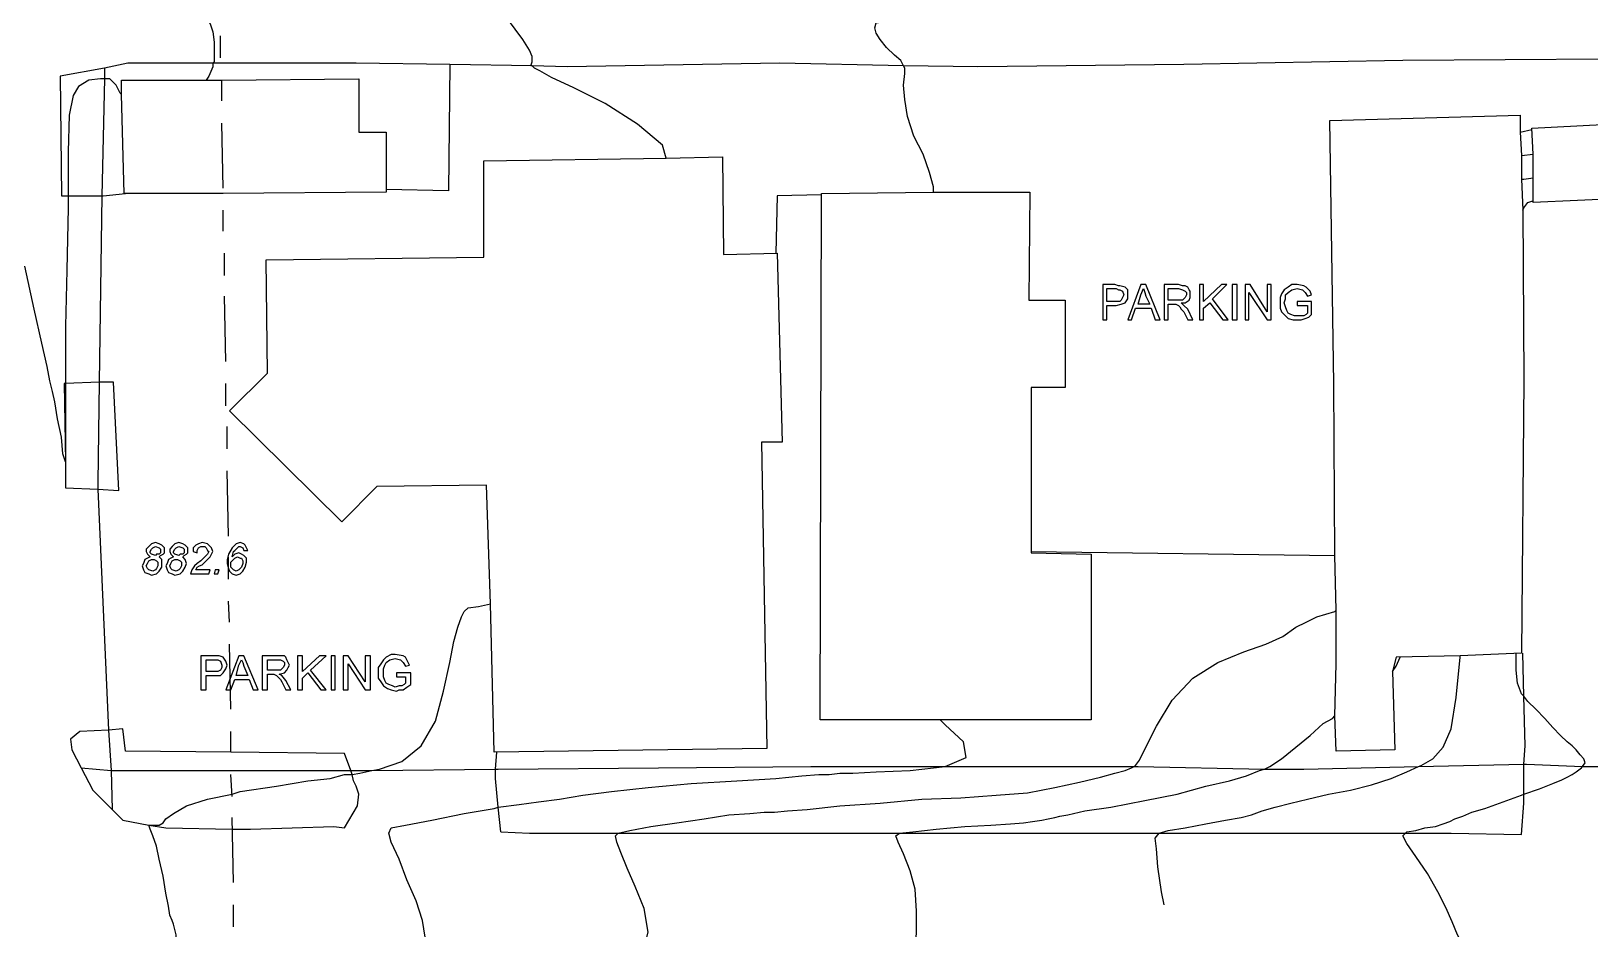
# Model space of a CAD drawing. Header units: feet. Extents: x -3749 to 15459, y 505 to 24761.
# Drawn here: x 374 to 5157, y 16435 to 19191 of the extents above; entities that cross this region are included whole.
import ezdxf

# ---------------------------------------------------------------- set-up
doc = ezdxf.new("R2010")
doc.units = ezdxf.units.FT
for name, color, linetype in [('Buildings', 2, 'CONTINUOUS'), ('Streets', 4, 'CONTINUOUS'), ('Topo Lines', 6, 'CONTINUOUS')]:
    doc.layers.add(name, color=color, linetype=linetype)

msp = doc.modelspace()

# ---------------------------------------------------------------- linework, layer by layer
at = {"layer": 'Buildings'}
for points in [[(955.2, 19108.9), (955.2, 19176.9)], [(1379.2, 18880.9), (1463.2, 18880.9), (1463.2, 18696.9), (963.2, 18692.9), (659.2, 18692.9), (651.2, 18996.9), (651.2, 19040.9), (911.2, 19040.9), (959.2, 19040.9), (1379.2, 19044.9), (1379.2, 18880.9)], [(959.2, 18976.9), (959.2, 19040.9)], [(963.2, 18708.9), (959.2, 18908.9)], [(4943.2, 18880.9), (4947.2, 18808.9), (4947.2, 18736.9), (4951.2, 18640.9), (4955.2, 18120.9), (4947.2, 17280.9), (4759.2, 17272.9), (4563.2, 17268.9), (4551.2, 17224.9), (4559.2, 16984.9), (4379.2, 16980.9), (4375.2, 17088.9), (4379.2, 17248.9), (4379.2, 17412.9), (4375.2, 17580.9), (4371.2, 18108.9), (4359.2, 18916.9), (4943.2, 18932.9), (4943.2, 18880.9)], [(5255.2, 18676.9), (4983.2, 18664.9), (4983.2, 18740.9), (4983.2, 18812.9), (4979.2, 18892.9), (5275.2, 18908.9)], [(2495.2, 18804.9), (2499.2, 18504.9), (2663.2, 18508.9), (2679.2, 17928.9), (2615.2, 17928.9), (2631.2, 16988.9), (1795.2, 16976.9), (1783.2, 17432.9), (1771.2, 17796.9), (1435.2, 17792.9), (1327.2, 17684.9), (983.2, 18024.9), (1099.2, 18140.9), (1095.2, 18488.9), (1763.2, 18496.9), (1763.2, 18792.9), (2323.2, 18800.9), (2495.2, 18804.9)], [(3143.2, 18696.9), (3439.2, 18696.9), (3435.2, 18364.9), (3547.2, 18364.9), (3547.2, 18096.9), (3443.2, 18096.9), (3443.2, 17588.9), (3627.2, 17584.9), (3627.2, 17076.9), (3163.2, 17076.9), (2795.2, 17076.9), (2799.2, 18692.9), (3143.2, 18696.9)], [(963.2, 18576.9), (963.2, 18640.9)], [(967.2, 18440.9), (967.2, 18508.9)], [(971.2, 18176.9), (967.2, 18376.9)], [(3663.2, 18304.9), (3675.2, 18304.9), (3675.2, 18348.9), (3703.2, 18348.9), (3719.2, 18352.9), (3731.2, 18356.9), (3739.2, 18368.9), (3739.2, 18380.9), (3739.2, 18396.9), (3731.2, 18404.9), (3715.2, 18408.9), (3711.2, 18408.9), (3699.2, 18412.9), (3663.2, 18412.9), (3663.2, 18304.9)], [(3675.2, 18360.9), (3675.2, 18400.9), (3703.2, 18400.9), (3711.2, 18396.9), (3715.2, 18396.9), (3723.2, 18392.9), (3727.2, 18380.9), (3723.2, 18372.9), (3719.2, 18364.9), (3715.2, 18360.9), (3703.2, 18360.9), (3675.2, 18360.9)], [(3739.2, 18304.9), (3751.2, 18304.9), (3763.2, 18340.9), (3811.2, 18340.9), (3823.2, 18304.9), (3839.2, 18304.9), (3795.2, 18412.9), (3779.2, 18412.9), (3739.2, 18304.9)], [(3771.2, 18352.9), (3779.2, 18380.9), (3787.2, 18400.9), (3791.2, 18388.9), (3795.2, 18376.9), (3807.2, 18352.9), (3771.2, 18352.9)], [(3851.2, 18304.9), (3863.2, 18304.9), (3863.2, 18352.9), (3879.2, 18352.9), (3887.2, 18352.9), (3895.2, 18348.9), (3899.2, 18344.9), (3903.2, 18336.9), (3911.2, 18328.9), (3923.2, 18304.9), (3939.2, 18304.9), (3923.2, 18336.9), (3911.2, 18348.9), (3903.2, 18356.9), (3915.2, 18356.9), (3927.2, 18364.9), (3931.2, 18372.9), (3931.2, 18384.9), (3931.2, 18392.9), (3927.2, 18396.9), (3923.2, 18404.9), (3915.2, 18408.9), (3907.2, 18408.9), (3895.2, 18412.9), (3851.2, 18412.9), (3851.2, 18304.9)], [(3863.2, 18364.9), (3863.2, 18400.9), (3895.2, 18400.9), (3907.2, 18396.9), (3915.2, 18392.9), (3919.2, 18388.9), (3919.2, 18380.9), (3915.2, 18372.9), (3907.2, 18364.9), (3903.2, 18364.9), (3895.2, 18364.9), (3863.2, 18364.9)], [(3959.2, 18304.9), (3971.2, 18304.9), (3971.2, 18340.9), (3991.2, 18356.9), (4031.2, 18304.9), (4047.2, 18304.9), (3999.2, 18368.9), (4043.2, 18412.9), (4027.2, 18412.9), (3971.2, 18360.9), (3971.2, 18412.9), (3959.2, 18412.9), (3959.2, 18304.9)], [(4059.2, 18304.9), (4075.2, 18304.9), (4075.2, 18412.9), (4059.2, 18412.9), (4059.2, 18304.9)], [(4099.2, 18304.9), (4111.2, 18304.9), (4111.2, 18388.9), (4167.2, 18304.9), (4179.2, 18304.9), (4179.2, 18412.9), (4167.2, 18412.9), (4167.2, 18328.9), (4115.2, 18412.9), (4099.2, 18412.9), (4099.2, 18304.9)], [(4259.2, 18348.9), (4291.2, 18348.9), (4291.2, 18324.9), (4287.2, 18320.9), (4279.2, 18316.9), (4267.2, 18316.9), (4259.2, 18316.9), (4251.2, 18316.9), (4239.2, 18320.9), (4231.2, 18324.9), (4227.2, 18332.9), (4223.2, 18344.9), (4219.2, 18356.9), (4223.2, 18368.9), (4223.2, 18380.9), (4231.2, 18388.9), (4243.2, 18396.9), (4259.2, 18400.9), (4275.2, 18396.9), (4283.2, 18388.9), (4291.2, 18376.9), (4303.2, 18380.9), (4299.2, 18392.9), (4295.2, 18396.9), (4287.2, 18404.9), (4279.2, 18408.9), (4259.2, 18412.9), (4243.2, 18412.9), (4231.2, 18404.9), (4219.2, 18396.9), (4211.2, 18384.9), (4207.2, 18372.9), (4207.2, 18356.9), (4207.2, 18340.9), (4211.2, 18328.9), (4223.2, 18316.9), (4231.2, 18308.9), (4247.2, 18304.9), (4259.2, 18304.9), (4271.2, 18304.9), (4283.2, 18308.9), (4295.2, 18312.9), (4303.2, 18320.9), (4303.2, 18360.9), (4259.2, 18360.9), (4259.2, 18348.9)], [(971.2, 18040.9), (971.2, 18108.9)], [(975.2, 17908.9), (975.2, 17976.9)], [(979.2, 17640.9), (975.2, 17840.9)], [(739.2, 17576.9), (731.2, 17572.9), (723.2, 17568.9), (719.2, 17556.9), (715.2, 17548.9), (719.2, 17536.9), (723.2, 17528.9), (735.2, 17524.9), (743.2, 17520.9), (759.2, 17524.9), (767.2, 17532.9), (775.2, 17544.9), (775.2, 17556.9), (775.2, 17568.9), (767.2, 17576.9), (771.2, 17580.9), (779.2, 17584.9), (783.2, 17588.9), (783.2, 17596.9), (783.2, 17604.9), (775.2, 17612.9), (767.2, 17616.9), (755.2, 17620.9), (743.2, 17616.9), (735.2, 17608.9), (727.2, 17600.9), (727.2, 17592.9), (731.2, 17584.9), (739.2, 17576.9)], [(739.2, 17592.9), (743.2, 17600.9), (747.2, 17604.9), (755.2, 17608.9), (767.2, 17604.9), (771.2, 17600.9), (771.2, 17596.9), (771.2, 17588.9), (767.2, 17584.9), (759.2, 17584.9), (755.2, 17580.9), (743.2, 17584.9), (739.2, 17588.9), (739.2, 17592.9)], [(811.2, 17576.9), (803.2, 17572.9), (795.2, 17568.9), (791.2, 17556.9), (787.2, 17548.9), (791.2, 17536.9), (795.2, 17528.9), (807.2, 17524.9), (815.2, 17520.9), (831.2, 17524.9), (839.2, 17532.9), (847.2, 17544.9), (851.2, 17556.9), (847.2, 17568.9), (839.2, 17576.9), (843.2, 17580.9), (851.2, 17584.9), (855.2, 17588.9), (855.2, 17596.9), (855.2, 17604.9), (847.2, 17612.9), (839.2, 17616.9), (827.2, 17620.9), (815.2, 17616.9), (807.2, 17608.9), (799.2, 17600.9), (799.2, 17592.9), (803.2, 17584.9), (811.2, 17576.9)], [(811.2, 17592.9), (815.2, 17600.9), (819.2, 17604.9), (827.2, 17608.9), (839.2, 17604.9), (843.2, 17600.9), (843.2, 17596.9), (843.2, 17588.9), (839.2, 17584.9), (831.2, 17584.9), (827.2, 17580.9), (815.2, 17584.9), (811.2, 17588.9), (811.2, 17592.9)], [(863.2, 17524.9), (919.2, 17524.9), (923.2, 17536.9), (879.2, 17536.9), (883.2, 17544.9), (891.2, 17548.9), (899.2, 17552.9), (907.2, 17560.9), (915.2, 17568.9), (919.2, 17572.9), (923.2, 17576.9), (927.2, 17584.9), (931.2, 17592.9), (927.2, 17604.9), (915.2, 17616.9), (899.2, 17620.9), (887.2, 17616.9), (879.2, 17612.9), (871.2, 17604.9), (871.2, 17592.9), (883.2, 17588.9), (883.2, 17596.9), (887.2, 17604.9), (895.2, 17608.9), (899.2, 17608.9), (907.2, 17608.9), (911.2, 17604.9), (915.2, 17596.9), (919.2, 17592.9), (915.2, 17584.9), (907.2, 17576.9), (903.2, 17572.9), (895.2, 17564.9), (883.2, 17556.9), (875.2, 17548.9), (867.2, 17536.9), (863.2, 17524.9)], [(991.2, 17576.9), (995.2, 17592.9), (999.2, 17596.9), (1007.2, 17604.9), (1011.2, 17608.9), (1015.2, 17608.9), (1023.2, 17604.9), (1027.2, 17596.9), (1039.2, 17596.9), (1035.2, 17604.9), (1031.2, 17612.9), (1027.2, 17616.9), (1015.2, 17620.9), (1003.2, 17616.9), (991.2, 17604.9), (979.2, 17584.9), (975.2, 17568.9), (975.2, 17556.9), (979.2, 17540.9), (983.2, 17532.9), (991.2, 17524.9), (1003.2, 17520.9), (1015.2, 17524.9), (1023.2, 17532.9), (1031.2, 17544.9), (1035.2, 17560.9), (1035.2, 17572.9), (1027.2, 17580.9), (1019.2, 17584.9), (1011.2, 17588.9), (999.2, 17584.9), (991.2, 17576.9)], [(727.2, 17548.9), (731.2, 17556.9), (735.2, 17564.9), (743.2, 17568.9), (751.2, 17568.9), (759.2, 17564.9), (763.2, 17560.9), (763.2, 17556.9), (763.2, 17548.9), (759.2, 17540.9), (755.2, 17536.9), (747.2, 17532.9), (735.2, 17536.9), (731.2, 17540.9), (727.2, 17548.9)], [(799.2, 17548.9), (803.2, 17556.9), (807.2, 17564.9), (815.2, 17568.9), (823.2, 17568.9), (831.2, 17564.9), (835.2, 17560.9), (835.2, 17556.9), (835.2, 17548.9), (831.2, 17540.9), (827.2, 17536.9), (819.2, 17532.9), (807.2, 17536.9), (803.2, 17540.9), (799.2, 17548.9)], [(979.2, 17508.9), (979.2, 17576.9)], [(987.2, 17552.9), (987.2, 17560.9), (995.2, 17568.9), (999.2, 17572.9), (1007.2, 17576.9), (1015.2, 17572.9), (1019.2, 17572.9), (1023.2, 17564.9), (1023.2, 17556.9), (1019.2, 17544.9), (1011.2, 17536.9), (1003.2, 17532.9), (995.2, 17536.9), (991.2, 17540.9), (987.2, 17544.9), (987.2, 17552.9)], [(935.2, 17524.9), (947.2, 17524.9), (951.2, 17536.9), (939.2, 17536.9), (935.2, 17524.9)], [(983.2, 17376.9), (979.2, 17440.9)], [(895.2, 17168.9), (911.2, 17168.9), (911.2, 17212.9), (935.2, 17212.9), (955.2, 17212.9), (963.2, 17220.9), (971.2, 17232.9), (975.2, 17244.9), (971.2, 17256.9), (963.2, 17268.9), (951.2, 17272.9), (943.2, 17272.9), (935.2, 17272.9), (895.2, 17272.9), (895.2, 17168.9)], [(971.2, 17168.9), (987.2, 17168.9), (999.2, 17200.9), (1043.2, 17200.9), (1055.2, 17168.9), (1071.2, 17168.9), (1027.2, 17272.9), (1011.2, 17272.9), (971.2, 17168.9)], [(987.2, 17108.9), (983.2, 17308.9)], [(1083.2, 17168.9), (1099.2, 17168.9), (1099.2, 17216.9), (1111.2, 17216.9), (1119.2, 17216.9), (1127.2, 17212.9), (1135.2, 17204.9), (1139.2, 17200.9), (1143.2, 17192.9), (1155.2, 17168.9), (1171.2, 17168.9), (1155.2, 17196.9), (1143.2, 17212.9), (1135.2, 17216.9), (1151.2, 17220.9), (1159.2, 17228.9), (1163.2, 17236.9), (1167.2, 17244.9), (1163.2, 17252.9), (1159.2, 17260.9), (1155.2, 17268.9), (1151.2, 17272.9), (1139.2, 17272.9), (1127.2, 17272.9), (1083.2, 17272.9), (1083.2, 17168.9)], [(1191.2, 17168.9), (1207.2, 17168.9), (1207.2, 17204.9), (1223.2, 17220.9), (1263.2, 17168.9), (1279.2, 17168.9), (1231.2, 17228.9), (1279.2, 17272.9), (1259.2, 17272.9), (1207.2, 17224.9), (1207.2, 17272.9), (1191.2, 17272.9), (1191.2, 17168.9)], [(1295.2, 17168.9), (1307.2, 17168.9), (1307.2, 17272.9), (1295.2, 17272.9), (1295.2, 17168.9)], [(1331.2, 17168.9), (1347.2, 17168.9), (1347.2, 17248.9), (1399.2, 17168.9), (1415.2, 17168.9), (1415.2, 17272.9), (1399.2, 17272.9), (1399.2, 17192.9), (1347.2, 17272.9), (1331.2, 17272.9), (1331.2, 17168.9)], [(1495.2, 17208.9), (1523.2, 17208.9), (1523.2, 17188.9), (1519.2, 17184.9), (1511.2, 17180.9), (1503.2, 17180.9), (1491.2, 17176.9), (1483.2, 17180.9), (1471.2, 17184.9), (1463.2, 17188.9), (1459.2, 17196.9), (1455.2, 17208.9), (1455.2, 17220.9), (1455.2, 17232.9), (1459.2, 17244.9), (1463.2, 17252.9), (1475.2, 17260.9), (1491.2, 17264.9), (1507.2, 17260.9), (1515.2, 17252.9), (1523.2, 17240.9), (1535.2, 17244.9), (1531.2, 17252.9), (1527.2, 17260.9), (1523.2, 17268.9), (1515.2, 17272.9), (1491.2, 17276.9), (1479.2, 17276.9), (1463.2, 17268.9), (1455.2, 17260.9), (1447.2, 17248.9), (1439.2, 17236.9), (1439.2, 17220.9), (1439.2, 17204.9), (1447.2, 17192.9), (1455.2, 17180.9), (1467.2, 17172.9), (1479.2, 17168.9), (1495.2, 17164.9), (1503.2, 17168.9), (1515.2, 17168.9), (1527.2, 17176.9), (1539.2, 17184.9), (1539.2, 17220.9), (1495.2, 17220.9), (1495.2, 17208.9)], [(911.2, 17224.9), (911.2, 17260.9), (935.2, 17260.9), (943.2, 17260.9), (947.2, 17260.9), (955.2, 17256.9), (959.2, 17244.9), (959.2, 17236.9), (955.2, 17228.9), (947.2, 17224.9), (935.2, 17224.9), (911.2, 17224.9)], [(1003.2, 17212.9), (1011.2, 17244.9), (1019.2, 17260.9), (1023.2, 17252.9), (1027.2, 17240.9), (1039.2, 17212.9), (1003.2, 17212.9)], [(1099.2, 17228.9), (1099.2, 17260.9), (1131.2, 17260.9), (1139.2, 17260.9), (1147.2, 17256.9), (1151.2, 17252.9), (1151.2, 17244.9), (1147.2, 17236.9), (1139.2, 17228.9), (1135.2, 17228.9), (1127.2, 17228.9), (1099.2, 17228.9)], [(987.2, 16976.9), (987.2, 17040.9)], [(991.2, 16840.9), (987.2, 16908.9)], [(995.2, 16576.9), (991.2, 16776.9)], [(995.2, 16440.9), (995.2, 16508.9)]]:
    msp.add_lwpolyline(points, dxfattribs=at)
at = {"layer": 'Streets'}
for points in [[(931.2, 19092.9), (671.2, 19092.9), (599.2, 19076.9)], [(959.2, 19092.9), (931.2, 19092.9)], [(1659.2, 19088.9), (1371.2, 19092.9), (959.2, 19092.9)], [(959.2, 19092.9), (959.2, 19092.9)], [(1659.2, 19088.9), (1655.2, 18700.9), (1463.2, 18704.9)], [(1911.2, 19084.9), (1659.2, 19088.9)], [(3051.2, 19084.9), (2671.2, 19092.9), (2019.2, 19080.9), (1911.2, 19084.9)], [(5243.2, 19108.9), (5211.2, 19104.9), (4583.2, 19100.9), (3911.2, 19088.9), (3279.2, 19080.9), (3051.2, 19084.9)], [(599.2, 19076.9), (463.2, 19052.9), (467.2, 18684.9)], [(599.2, 19044.9), (591.2, 18684.9)], [(599.2, 19076.9), (599.2, 19044.9)], [(467.2, 18684.9), (487.2, 18684.9), (591.2, 18684.9), (595.2, 18684.9), (663.2, 18692.9), (663.2, 18692.9)], [(591.2, 18684.9), (583.2, 18112.9)], [(2799.2, 18688.9), (2663.2, 18684.9), (2659.2, 18508.9)], [(475.2, 18108.9), (479.2, 17868.9)], [(479.2, 18108.9), (475.2, 18108.9)], [(583.2, 18112.9), (479.2, 18108.9)], [(579.2, 17784.9), (643.2, 17780.9), (627.2, 18112.9), (583.2, 18112.9)], [(583.2, 18112.9), (579.2, 17804.9), (579.2, 17784.9)], [(479.2, 17868.9), (479.2, 17788.9)], [(479.2, 17788.9), (579.2, 17784.9)], [(579.2, 17784.9), (611.2, 17044.9)], [(3443.2, 17592.9), (4375.2, 17580.9)], [(4955.2, 17148.9), (4951.2, 17280.9)], [(4955.2, 16940.9), (4959.2, 16996.9), (4955.2, 17148.9)], [(611.2, 17044.9), (523.2, 17040.9), (495.2, 17016.9)], [(987.2, 16976.9), (663.2, 16980.9), (655.2, 17048.9), (611.2, 17044.9)], [(611.2, 17044.9), (619.2, 16920.9)], [(495.2, 17016.9), (499.2, 16984.9), (527.2, 16928.9)], [(1355.2, 16920.9), (1335.2, 16972.9), (987.2, 16976.9), (987.2, 16976.9)], [(1807.2, 16808.9), (1799.2, 16896.9), (1799.2, 16924.9), (1803.2, 16976.9)], [(2299.2, 16928.9), (2767.2, 16932.9), (3179.2, 16932.9), (3219.2, 16932.9), (3759.2, 16932.9)], [(3759.2, 16932.9), (3771.2, 16932.9), (4159.2, 16924.9)], [(4159.2, 16924.9), (4279.2, 16924.9), (4631.2, 16932.9)], [(4631.2, 16932.9), (4955.2, 16940.9), (4963.2, 16940.9), (5135.2, 16932.9)], [(4955.2, 16848.9), (4955.2, 16940.9)], [(5135.2, 16932.9), (5183.2, 16932.9)], [(527.2, 16928.9), (563.2, 16860.9), (623.2, 16800.9)], [(527.2, 16928.9), (619.2, 16920.9)], [(619.2, 16920.9), (623.2, 16800.9)], [(619.2, 16920.9), (643.2, 16920.9), (987.2, 16920.9)], [(987.2, 16920.9), (991.2, 16920.9), (1099.2, 16920.9), (1307.2, 16920.9), (1355.2, 16920.9), (1419.2, 16920.9), (1799.2, 16924.9), (1807.2, 16924.9), (2299.2, 16928.9)], [(1335.2, 16744.9), (1375.2, 16812.9), (1379.2, 16848.9), (1371.2, 16872.9), (1363.2, 16888.9), (1359.2, 16908.9)], [(1359.2, 16908.9), (1355.2, 16920.9)], [(4947.2, 16724.9), (4955.2, 16820.9), (4955.2, 16848.9)], [(623.2, 16800.9), (655.2, 16768.9), (735.2, 16752.9)], [(1815.2, 16732.9), (1807.2, 16808.9)], [(735.2, 16752.9), (787.2, 16744.9), (991.2, 16740.9)], [(991.2, 16740.9), (1047.2, 16740.9), (1303.2, 16748.9), (1335.2, 16744.9)], [(991.2, 16740.9), (991.2, 16740.9)], [(1815.2, 16732.9), (1903.2, 16728.9), (2175.2, 16728.9)], [(2175.2, 16728.9), (2603.2, 16728.9), (3039.2, 16728.9)], [(3039.2, 16728.9), (3455.2, 16728.9), (3835.2, 16728.9)], [(3835.2, 16728.9), (4151.2, 16728.9), (4591.2, 16728.9), (4731.2, 16728.9), (4947.2, 16724.9)]]:
    msp.add_lwpolyline(points, dxfattribs=at)
at = {"layer": 'Topo Lines'}
for points in [[(1911.2, 19084.9), (1907.2, 19084.9), (1911.2, 19096.9), (1911.2, 19112.9), (1903.2, 19132.9), (1883.2, 19164.9), (1859.2, 19196.9), (1839.2, 19224.9), (1827.2, 19240.9), (1859.2, 19248.9), (1911.2, 19256.9), (1983.2, 19264.9), (2071.2, 19276.9), (2171.2, 19292.9), (2279.2, 19340.9), (2399.2, 19448.9), (2523.2, 19628.9), (2651.2, 19848.9), (2767.2, 20040.9), (2791.2, 20072.9)], [(675.2, 19280.9), (683.2, 19280.9), (747.2, 19272.9), (811.2, 19264.9), (859.2, 19260.9), (887.2, 19260.9), (899.2, 19256.9), (911.2, 19232.9), (923.2, 19212.9), (931.2, 19188.9), (935.2, 19156.9), (935.2, 19128.9), (935.2, 19108.9), (935.2, 19096.9), (931.2, 19092.9)], [(3051.2, 19084.9), (3043.2, 19100.9), (3023.2, 19116.9), (2999.2, 19140.9), (2979.2, 19164.9), (2967.2, 19184.9), (2963.2, 19200.9), (2967.2, 19216.9), (2995.2, 19220.9), (3071.2, 19228.9), (3207.2, 19236.9), (3383.2, 19248.9), (3467.2, 19252.9)], [(931.2, 19092.9), (931.2, 19080.9), (919.2, 19052.9), (911.2, 19040.9)], [(2323.2, 18800.9), (2311.2, 18840.9), (2235.2, 18904.9), (2135.2, 18968.9), (2039.2, 19016.9), (1971.2, 19048.9), (1935.2, 19068.9), (1919.2, 19076.9), (1911.2, 19084.9)], [(3111.2, 18812.9), (3083.2, 18868.9), (3063.2, 18928.9), (3055.2, 18980.9), (3051.2, 19024.9), (3055.2, 19060.9), (3055.2, 19076.9), (3051.2, 19084.9)], [(599.2, 19044.9), (587.2, 19044.9), (551.2, 19040.9), (519.2, 19020.9), (503.2, 18992.9), (491.2, 18932.9), (487.2, 18820.9), (487.2, 18684.9)], [(651.2, 18996.9), (647.2, 19000.9), (635.2, 19024.9), (615.2, 19044.9), (599.2, 19044.9)], [(4943.2, 18880.9), (4979.2, 18888.9)], [(3143.2, 18696.9), (3143.2, 18712.9), (3131.2, 18756.9), (3111.2, 18812.9)], [(4947.2, 18808.9), (4983.2, 18812.9)], [(4947.2, 18736.9), (4955.2, 18736.9), (4983.2, 18740.9)], [(487.2, 18684.9), (487.2, 18648.9), (483.2, 18456.9)], [(4951.2, 18640.9), (4955.2, 18648.9), (4967.2, 18664.9), (4979.2, 18668.9), (4983.2, 18668.9)], [(479.2, 17868.9), (471.2, 17892.9), (467.2, 17944.9), (455.2, 18000.9), (447.2, 18052.9), (439.2, 18084.9), (431.2, 18116.9), (423.2, 18160.9), (407.2, 18232.9), (383.2, 18336.9), (355.2, 18468.9)], [(483.2, 18456.9), (479.2, 18284.9), (479.2, 18176.9), (479.2, 18108.9)], [(479.2, 18108.9), (479.2, 18060.9), (479.2, 18000.9), (479.2, 17940.9), (479.2, 17892.9), (479.2, 17868.9), (479.2, 17868.9)], [(1419.2, 16920.9), (1443.2, 16924.9), (1511.2, 16948.9), (1571.2, 16996.9), (1615.2, 17072.9), (1639.2, 17164.9), (1659.2, 17252.9), (1671.2, 17316.9), (1683.2, 17360.9), (1695.2, 17392.9), (1703.2, 17408.9), (1715.2, 17420.9), (1747.2, 17424.9), (1783.2, 17432.9)], [(3759.2, 16932.9), (3763.2, 16936.9), (3775.2, 16952.9), (3795.2, 16992.9), (3827.2, 17056.9), (3875.2, 17136.9), (3939.2, 17204.9), (4015.2, 17252.9), (4095.2, 17284.9), (4163.2, 17308.9), (4215.2, 17332.9), (4255.2, 17360.9), (4287.2, 17376.9), (4319.2, 17392.9), (4347.2, 17400.9), (4375.2, 17408.9), (4379.2, 17412.9)], [(4551.2, 17224.9), (4563.2, 17240.9), (4575.2, 17268.9)], [(4631.2, 16932.9), (4639.2, 16936.9), (4675.2, 16956.9), (4707.2, 16992.9), (4731.2, 17048.9), (4747.2, 17144.9), (4759.2, 17268.9), (4759.2, 17272.9)], [(4955.2, 17148.9), (4947.2, 17156.9), (4935.2, 17188.9), (4931.2, 17228.9), (4931.2, 17280.9)], [(5135.2, 16932.9), (5143.2, 16944.9), (5139.2, 16956.9), (5127.2, 16968.9), (5115.2, 16984.9), (5103.2, 16996.9), (5087.2, 17008.9), (5067.2, 17028.9), (5043.2, 17052.9), (5019.2, 17080.9), (4991.2, 17108.9), (4967.2, 17132.9), (4955.2, 17148.9)], [(3179.2, 16932.9), (3243.2, 16960.9), (3235.2, 17008.9), (3179.2, 17060.9), (3163.2, 17076.9)], [(4159.2, 16924.9), (4175.2, 16932.9), (4211.2, 16956.9), (4255.2, 16992.9), (4299.2, 17028.9), (4339.2, 17064.9), (4367.2, 17080.9), (4375.2, 17088.9)], [(1807.2, 16808.9), (1871.2, 16816.9), (1931.2, 16824.9), (1995.2, 16832.9), (2067.2, 16844.9), (2155.2, 16856.9), (2267.2, 16868.9), (2399.2, 16880.9), (2539.2, 16888.9), (2659.2, 16896.9), (2739.2, 16904.9), (2791.2, 16908.9), (2823.2, 16908.9), (2855.2, 16912.9), (2895.2, 16912.9), (2967.2, 16916.9), (3071.2, 16920.9), (3179.2, 16932.9), (3179.2, 16932.9)], [(3751.2, 16928.9), (3759.2, 16932.9)], [(3835.2, 16728.9), (3863.2, 16736.9), (3915.2, 16744.9), (3979.2, 16756.9), (4039.2, 16768.9), (4087.2, 16776.9), (4119.2, 16784.9), (4151.2, 16796.9), (4191.2, 16808.9), (4239.2, 16820.9), (4291.2, 16832.9), (4355.2, 16848.9), (4423.2, 16860.9), (4487.2, 16876.9), (4547.2, 16896.9), (4595.2, 16916.9), (4631.2, 16932.9)], [(4955.2, 16848.9), (5003.2, 16864.9), (5043.2, 16880.9), (5071.2, 16892.9), (5087.2, 16900.9), (5103.2, 16908.9), (5115.2, 16916.9), (5131.2, 16928.9), (5135.2, 16932.9)], [(991.2, 16848.9), (1015.2, 16856.9), (1127.2, 16872.9), (1223.2, 16888.9), (1291.2, 16896.9), (1335.2, 16908.9), (1359.2, 16908.9)], [(1359.2, 16908.9), (1383.2, 16912.9), (1419.2, 16920.9)], [(2175.2, 16728.9), (2211.2, 16736.9), (2275.2, 16748.9), (2355.2, 16760.9), (2439.2, 16772.9), (2515.2, 16784.9), (2579.2, 16788.9), (2623.2, 16792.9), (2655.2, 16792.9), (2695.2, 16796.9), (2755.2, 16800.9), (2855.2, 16812.9), (2979.2, 16820.9), (3107.2, 16832.9), (3227.2, 16836.9), (3335.2, 16844.9), (3431.2, 16852.9), (3515.2, 16868.9), (3591.2, 16884.9), (3655.2, 16900.9), (3699.2, 16912.9), (3731.2, 16920.9), (3751.2, 16928.9)], [(3979.2, 16872.9), (4051.2, 16888.9), (4103.2, 16904.9), (4143.2, 16920.9), (4159.2, 16924.9)], [(735.2, 16752.9), (747.2, 16752.9), (767.2, 16752.9), (779.2, 16760.9), (787.2, 16772.9), (811.2, 16788.9), (851.2, 16812.9), (915.2, 16832.9), (991.2, 16848.9)], [(991.2, 16848.9), (991.2, 16848.9)], [(3039.2, 16728.9), (3079.2, 16732.9), (3151.2, 16740.9), (3239.2, 16748.9), (3319.2, 16752.9), (3379.2, 16756.9), (3419.2, 16760.9), (3447.2, 16764.9), (3475.2, 16768.9), (3495.2, 16772.9), (3515.2, 16776.9), (3531.2, 16780.9), (3555.2, 16784.9), (3607.2, 16796.9), (3687.2, 16808.9), (3791.2, 16828.9), (3891.2, 16848.9), (3979.2, 16872.9)], [(4651.2, 16744.9), (4683.2, 16748.9), (4707.2, 16756.9), (4727.2, 16764.9), (4743.2, 16772.9), (4767.2, 16780.9), (4795.2, 16792.9), (4835.2, 16804.9), (4891.2, 16824.9), (4947.2, 16844.9), (4955.2, 16848.9)], [(1347.2, 16016.9), (1343.2, 16020.9), (1351.2, 16036.9), (1371.2, 16060.9), (1399.2, 16096.9), (1443.2, 16148.9), (1491.2, 16216.9), (1535.2, 16284.9), (1571.2, 16352.9), (1583.2, 16408.9), (1575.2, 16460.9), (1555.2, 16520.9), (1527.2, 16584.9), (1503.2, 16648.9), (1479.2, 16700.9), (1471.2, 16728.9), (1479.2, 16744.9), (1523.2, 16752.9), (1603.2, 16768.9), (1703.2, 16788.9), (1795.2, 16804.9), (1807.2, 16808.9)], [(791.2, 16352.9), (807.2, 16368.9), (815.2, 16384.9), (819.2, 16400.9), (819.2, 16416.9), (815.2, 16432.9), (811.2, 16448.9), (807.2, 16460.9), (799.2, 16476.9), (795.2, 16504.9), (787.2, 16544.9), (779.2, 16596.9), (767.2, 16648.9), (759.2, 16688.9), (747.2, 16720.9), (739.2, 16740.9), (735.2, 16752.9), (735.2, 16752.9)], [(4591.2, 16728.9), (4595.2, 16732.9), (4623.2, 16736.9), (4651.2, 16744.9)], [(1975.2, 16024.9), (1995.2, 16048.9), (2035.2, 16092.9), (2107.2, 16160.9), (2187.2, 16252.9), (2247.2, 16344.9), (2267.2, 16424.9), (2255.2, 16496.9), (2227.2, 16564.9), (2203.2, 16620.9), (2183.2, 16668.9), (2171.2, 16700.9), (2167.2, 16720.9), (2175.2, 16728.9)], [(2987.2, 16020.9), (2987.2, 16044.9), (3007.2, 16072.9), (3031.2, 16112.9), (3051.2, 16160.9), (3067.2, 16220.9), (3075.2, 16284.9), (3083.2, 16352.9), (3091.2, 16420.9), (3091.2, 16488.9), (3087.2, 16556.9), (3071.2, 16612.9), (3051.2, 16664.9), (3035.2, 16700.9), (3027.2, 16720.9), (3039.2, 16728.9)], [(3851.2, 16508.9), (3843.2, 16548.9), (3831.2, 16624.9), (3827.2, 16680.9), (3823.2, 16712.9), (3835.2, 16728.9)], [(4583.2, 16028.9), (4579.2, 16036.9), (4599.2, 16064.9), (4639.2, 16116.9), (4683.2, 16176.9), (4727.2, 16236.9), (4759.2, 16276.9), (4775.2, 16308.9), (4779.2, 16332.9), (4775.2, 16356.9), (4767.2, 16384.9), (4751.2, 16416.9), (4735.2, 16456.9), (4715.2, 16500.9), (4691.2, 16548.9), (4659.2, 16604.9), (4623.2, 16656.9), (4595.2, 16696.9), (4583.2, 16720.9), (4591.2, 16728.9)]]:
    msp.add_lwpolyline(points, dxfattribs=at)

doc.saveas('drawing.dxf')
